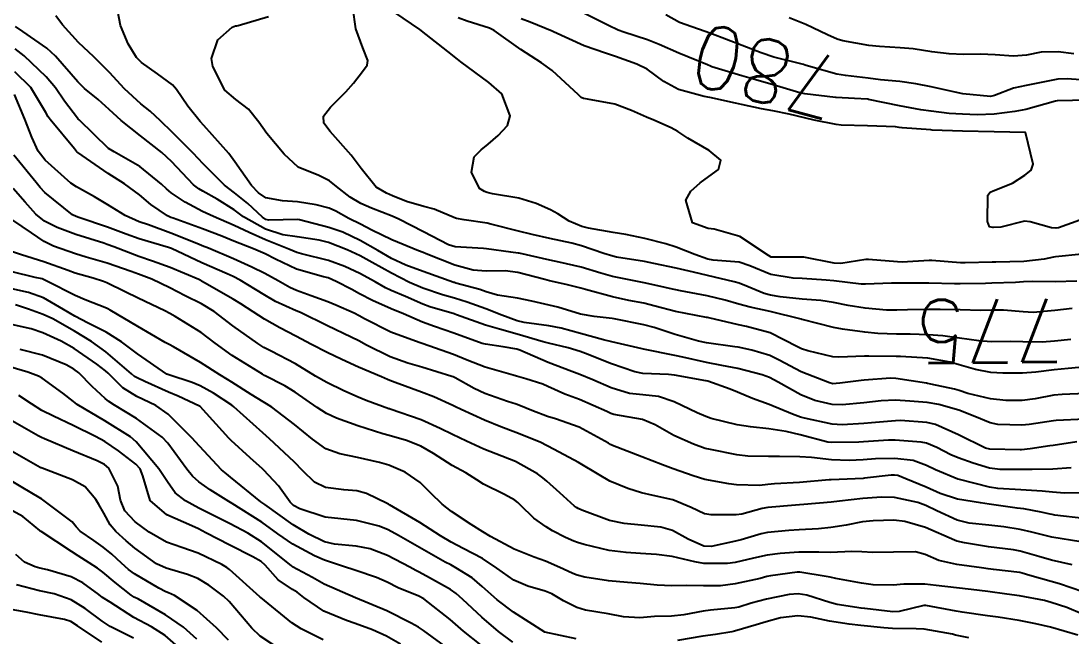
# Model space of a CAD drawing. Header units: metres. Extents: x 318500 to 325275, y 7408834 to 7428799.
# Drawn here: x 322921.5 to 322987.9, y 7421633.5 to 7421672.4 of the extents above; entities that cross this region are included whole.
import ezdxf
from ezdxf.enums import TextEntityAlignment as Align

# ---------------------------------------------------------------- set-up
doc = ezdxf.new("R2010")
doc.units = ezdxf.units.M
doc.header["$MEASUREMENT"] = 0
for name, color, linetype in [('Cotas', 45, 'Continuous'), ('Curvas de Nivel 1m', 11, 'Continuous'), ('Curvas de Nivel 5m', 15, 'Continuous'), ('Vias Primárias', 230, 'Continuous')]:
    doc.layers.add(name, color=color, linetype=linetype)
doc.styles.add('Style-STANDARD', font='STANDARD.shx')

msp = doc.modelspace()

# ---------------------------------------------------------------- linework, layer by layer
at = {"layer": 'Curvas de Nivel 1m', "flags": 128}
for points, elevation in [([(322988.842, 7421650.541), (322987.724, 7421650.438), (322986.84, 7421650.356), (322985.691, 7421650.2), (322984.838, 7421650.143), (322983.595, 7421650.136), (322982.838, 7421650.174), (322981.876, 7421650.364), (322980.843, 7421650.672), (322980.257, 7421650.835), (322978.845, 7421651.083), (322977.121, 7421651.191), (322976.846, 7421651.199), (322975.119, 7421651.214), (322974.846, 7421651.211), (322973.209, 7421651.15), (322972.845, 7421651.175), (322971.265, 7421651.544), (322970.852, 7421651.679), (322970.597, 7421651.809), (322968.867, 7421652.686), (322967.368, 7421653.097), (322966.874, 7421653.194), (322965.001, 7421653.628), (322964.904, 7421653.653), (322964.88, 7421653.656), (322964.846, 7421653.664), (322962.884, 7421654.035), (322961.597, 7421654.379), (322960.889, 7421654.557), (322959.924, 7421654.728), (322958.892, 7421654.958), (322957.194, 7421655.43), (322956.898, 7421655.509), (322956.716, 7421655.55), (322955.958, 7421655.744), (322954.903, 7421655.984), (322954.613, 7421656.056), (322952.911, 7421656.505), (322952.106, 7421656.604), (322950.912, 7421656.585), (322950.085, 7421656.65), (322948.917, 7421656.977), (322947.1, 7421657.695), (322946.928, 7421657.763), (322946.623, 7421657.873), (322944.94, 7421658.578), (322943.671, 7421659.187), (322942.955, 7421659.558), (322942.213, 7421659.931), (322941.396, 7421660.375), (322940.966, 7421660.58), (322940.143, 7421660.784), (322938.97, 7421660.968), (322938.017, 7421661.031), (322936.972, 7421661.234), (322936.508, 7421661.539), (322936.051, 7421662.014), (322935.002, 7421663.506), (322934.611, 7421664.034), (322933.036, 7421665.797), (322932.809, 7421666.053), (322932.02, 7421667.036), (322931.317, 7421668.076), (322931.064, 7421668.371), (322930.106, 7421669.063), (322929.085, 7421669.781), (322928.784, 7421670.113), (322928.249, 7421670.972), (322927.776, 7421672.123), (322927.448, 7421673.816)], 774), ([(322987.978, 7421654.235), (322986.892, 7421654.101), (322985.522, 7421653.983), (322984.886, 7421654.007), (322983.639, 7421654.13), (322982.887, 7421654.125), (322982.174, 7421654.11), (322980.887, 7421654.136), (322979.629, 7421654.171), (322978.887, 7421654.172), (322977.562, 7421654.135), (322976.886, 7421654.114), (322976.245, 7421654.117), (322974.888, 7421654.241), (322973.808, 7421654.425), (322972.891, 7421654.601), (322972.084, 7421654.724), (322970.893, 7421654.823), (322969.499, 7421654.959), (322968.895, 7421655.065), (322968.494, 7421655.174), (322967.488, 7421655.591), (322966.903, 7421655.829), (322966.598, 7421655.911), (322964.91, 7421656.305), (322964.017, 7421656.535), (322962.917, 7421656.777), (322961.509, 7421657.083), (322960.923, 7421657.201), (322959.158, 7421657.475), (322958.927, 7421657.528), (322958.35, 7421657.716), (322956.937, 7421658.188), (322956.317, 7421658.362), (322954.943, 7421658.66), (322953.809, 7421658.915), (322952.95, 7421659.128), (322951.192, 7421659.572), (322950.957, 7421659.619), (322949.508, 7421659.832), (322949.037, 7421659.915), (322948.961, 7421659.944), (322947.62, 7421660.513), (322946.968, 7421660.679), (322945.866, 7421660.987), (322944.975, 7421661.352), (322944.595, 7421661.514), (322943.948, 7421661.905), (322942.997, 7421663.075), (322942.364, 7421663.93), (322941.032, 7421665.417), (322940.632, 7421665.954), (322940.607, 7421666.392), (322941.05, 7421666.968), (322942.018, 7421667.936), (322942.511, 7421668.485), (322943.079, 7421669.219), (322943.372, 7421669.629), (322943.42, 7421669.915), (322943.102, 7421670.706), (322942.648, 7421671.927), (322942.465, 7421673.262)], 776), ([(322988.277, 7421655.955), (322986.916, 7421655.921), (322985.486, 7421655.929), (322984.908, 7421655.909), (322984.395, 7421655.881), (322982.907, 7421655.825), (322982.492, 7421655.808), (322980.906, 7421655.786), (322980.528, 7421655.794), (322978.906, 7421655.828), (322978.526, 7421655.825), (322976.905, 7421655.822), (322976.554, 7421655.825), (322974.904, 7421655.769), (322974.627, 7421655.771), (322972.907, 7421655.969), (322972.409, 7421656.026), (322970.909, 7421656.121), (322970.325, 7421656.14), (322968.912, 7421656.381), (322967.578, 7421656.932), (322966.923, 7421657.151), (322965.266, 7421657.283), (322964.926, 7421657.348), (322964.103, 7421657.638), (322962.937, 7421658.108), (322962.278, 7421658.322), (322960.945, 7421658.648), (322959.737, 7421658.909), (322958.95, 7421659.043), (322957.369, 7421659.311), (322956.955, 7421659.417), (322956.15, 7421659.742), (322955.429, 7421660.218), (322954.967, 7421660.477), (322954.064, 7421660.867), (322952.974, 7421661.204), (322951.301, 7421661.482), (322950.977, 7421661.558), (322950.788, 7421661.623), (322950.488, 7421661.817), (322949.977, 7421662.843), (322950.145, 7421663.823), (322950.578, 7421664.255), (322951.022, 7421664.627), (322951.655, 7421665.179), (322952.25, 7421665.798), (322952.429, 7421666.414), (322951.886, 7421667.802), (322951.071, 7421668.524), (322949.298, 7421669.837), (322949.092, 7421669.994), (322948.473, 7421670.476), (322947.115, 7421671.567), (322946.716, 7421671.874), (322945.131, 7421672.956)], 777), ([(322989.08, 7421668.642), (322987.658, 7421668.748), (322987.081, 7421668.736), (322985.927, 7421668.498), (322985.074, 7421668.326), (322984.277, 7421668.167), (322983.065, 7421667.7), (322982.81, 7421667.647), (322981.066, 7421667.814), (322980.578, 7421667.906), (322979.072, 7421668.255), (322978.094, 7421668.435), (322977.077, 7421668.578), (322975.863, 7421668.698), (322975.08, 7421668.792), (322973.632, 7421668.962), (322973.083, 7421669.051), (322971.3, 7421669.547), (322971.091, 7421669.62), (322970.986, 7421669.657), (322969.098, 7421670.132), (322968.295, 7421670.39), (322967.109, 7421670.855), (322965.12, 7421671.63), (322963.127, 7421672.318), (322962.263, 7421672.795)], 781), ([(322988.823, 7421648.845), (322987.348, 7421648.799), (322986.821, 7421648.749), (322985.641, 7421648.524), (322984.816, 7421648.416), (322983.787, 7421648.404), (322982.817, 7421648.507), (322981.373, 7421648.853), (322980.824, 7421649.038), (322980.531, 7421649.12), (322979.036, 7421649.437), (322978.861, 7421649.48), (322978.821, 7421649.487), (322978.766, 7421649.495), (322976.825, 7421649.804), (322976.479, 7421649.819), (322974.823, 7421649.691), (322974.639, 7421649.676), (322973.275, 7421649.513), (322972.82, 7421649.473), (322972.775, 7421649.476), (322972.633, 7421649.523), (322970.83, 7421650.217), (322969.441, 7421650.964), (322968.845, 7421651.258), (322967.704, 7421651.587), (322966.853, 7421651.772), (322966.648, 7421651.809), (322964.856, 7421652.047), (322964.34, 7421652.153), (322962.864, 7421652.59), (322961.524, 7421653.016), (322960.873, 7421653.19), (322959.006, 7421653.58), (322958.878, 7421653.601), (322957.741, 7421653.721), (322956.881, 7421653.879), (322955.443, 7421654.309), (322954.887, 7421654.448), (322953.799, 7421654.686), (322952.891, 7421654.892), (322951.625, 7421655.071), (322950.895, 7421655.291), (322950.508, 7421655.428), (322948.982, 7421655.839), (322948.9, 7421655.864), (322948.867, 7421655.874), (322946.91, 7421656.567), (322945.827, 7421656.97), (322944.923, 7421657.391), (322944.04, 7421657.903), (322942.939, 7421658.537), (322941.828, 7421659.056), (322940.951, 7421659.36), (322939.09, 7421659.836), (322938.958, 7421659.85), (322937.144, 7421659.81), (322936.958, 7421659.859), (322936.743, 7421660.003), (322935.83, 7421660.878), (322934.975, 7421661.546), (322934.338, 7421662.036), (322933, 7421663.376), (322932.366, 7421664.06), (322931.029, 7421665.378), (322930.293, 7421666.091), (322929.644, 7421666.699), (322929.051, 7421667.168), (322928.029, 7421668.12), (322927.075, 7421669.163), (322926.075, 7421670.145), (322925.103, 7421671.049), (322924.099, 7421672.175), (322923.672, 7421672.729)], 773), ([(322988.586, 7421657.663), (322986.932, 7421657.486), (322986.796, 7421657.468), (322986.206, 7421657.341), (322984.928, 7421657.194), (322983.149, 7421657.164), (322982.927, 7421657.163), (322981.223, 7421657.11), (322980.926, 7421657.117), (322979.105, 7421657.26), (322978.927, 7421657.26), (322977.223, 7421657.168), (322976.926, 7421657.172), (322975.088, 7421657.328), (322974.927, 7421657.323), (322973.355, 7421657.082), (322972.924, 7421657.104), (322971.006, 7421657.471), (322970.929, 7421657.481), (322969.031, 7421657.467), (322968.929, 7421657.484), (322968.774, 7421657.572), (322966.948, 7421658.789), (322965.337, 7421659.241), (322964.955, 7421659.288), (322963.955, 7421659.64), (322963.53, 7421661.089), (322963.845, 7421661.641), (322964.439, 7421662.184), (322964.994, 7421662.585), (322965.605, 7421663.017), (322965.746, 7421663.619), (322965.019, 7421664.225), (322963.669, 7421665.005), (322963.037, 7421665.428), (322962.615, 7421665.656), (322961.505, 7421666.133), (322961.046, 7421666.326), (322960.108, 7421666.751), (322959.054, 7421667.144), (322957.312, 7421667.473), (322957.058, 7421667.514), (322956.908, 7421667.582), (322956.751, 7421667.735), (322955.083, 7421669.29), (322954.408, 7421669.77), (322953.102, 7421670.605), (322951.419, 7421671.807), (322951.121, 7421671.954), (322949.702, 7421672.407), (322949.128, 7421672.607)], 778), ([(322988.465, 7421659.815), (322987.114, 7421659.328), (322986.977, 7421659.313), (322986.96, 7421659.311), (322986.666, 7421659.334), (322985.328, 7421659.719), (322984.964, 7421659.747), (322983.473, 7421659.382), (322983.007, 7421659.342), (322982.959, 7421659.345), (322982.757, 7421659.392), (322982.623, 7421659.734), (322982.654, 7421661.393), (322982.789, 7421661.586), (322982.984, 7421661.673), (322984.211, 7421662.152), (322984.999, 7421662.653), (322985.387, 7421662.971), (322985.526, 7421663.352), (322985.04, 7421665.36), (322983.052, 7421665.402), (322981.04, 7421665.444), (322979.116, 7421665.514), (322979.041, 7421665.52), (322977.232, 7421665.657), (322977.042, 7421665.685), (322976.798, 7421665.717), (322975.043, 7421665.781), (322973.362, 7421665.834), (322973.044, 7421665.871), (322971.655, 7421666.15), (322971.047, 7421666.278), (322970.082, 7421666.527), (322969.052, 7421666.741), (322968.321, 7421666.849), (322967.055, 7421667.127), (322966.673, 7421667.223), (322965.059, 7421667.564), (322964.693, 7421667.634), (322963.066, 7421668.073), (322962.149, 7421668.589), (322961.085, 7421669.362), (322960.43, 7421669.69), (322959.097, 7421670.162), (322958.447, 7421670.369), (322957.107, 7421670.84), (322955.157, 7421671.722), (322955.12, 7421671.738), (322955.075, 7421671.761), (322953.688, 7421672.344), (322953.128, 7421672.559)], 779), ([(322988.092, 7421670.333), (322987.107, 7421670.455), (322986.016, 7421670.437), (322985.103, 7421670.256), (322984.279, 7421670.196), (322983.103, 7421670.281), (322982.191, 7421670.311), (322981.103, 7421670.295), (322980.195, 7421670.332), (322979.105, 7421670.471), (322977.923, 7421670.642), (322977.109, 7421670.724), (322975.801, 7421670.792), (322975.11, 7421670.855), (322973.473, 7421671.156), (322973.116, 7421671.26), (322972.501, 7421671.529), (322971.565, 7421671.984), (322971.126, 7421672.186), (322970.069, 7421672.622)], 782), ([(322988.799, 7421647.222), (322986.977, 7421647.148), (322986.797, 7421647.13), (322985.257, 7421646.889), (322984.792, 7421646.856), (322983.28, 7421646.896), (322982.794, 7421646.991), (322981.822, 7421647.4), (322980.806, 7421647.805), (322979.548, 7421648.166), (322978.808, 7421648.286), (322977.722, 7421648.369), (322976.81, 7421648.423), (322975.895, 7421648.393), (322974.808, 7421648.272), (322973.424, 7421648.129), (322972.806, 7421648.15), (322971.691, 7421648.419), (322970.812, 7421648.767), (322969.376, 7421649.564), (322968.824, 7421649.863), (322968.374, 7421650.029), (322966.833, 7421650.44), (322965.825, 7421650.625), (322964.838, 7421650.805), (322963.34, 7421651.148), (322962.844, 7421651.258), (322960.87, 7421651.66), (322960.85, 7421651.665), (322960.774, 7421651.681), (322958.856, 7421652.119), (322958.323, 7421652.251), (322956.864, 7421652.654), (322955.642, 7421652.975), (322954.87, 7421653.122), (322953.319, 7421653.337), (322952.875, 7421653.446), (322951.885, 7421653.8), (322950.884, 7421654.199), (322949.696, 7421654.636), (322948.89, 7421654.879), (322948.134, 7421655.093), (322946.896, 7421655.514), (322946.046, 7421655.879), (322944.908, 7421656.454), (322943.696, 7421657.13), (322942.924, 7421657.55), (322942.106, 7421657.932), (322940.937, 7421658.393), (322940.338, 7421658.557), (322938.942, 7421658.755), (322938.043, 7421658.884), (322936.949, 7421659.251), (322935.546, 7421660.021), (322935.208, 7421660.272), (322934.964, 7421660.46), (322933.877, 7421661.134), (322932.976, 7421661.642), (322932.719, 7421661.795), (322932.393, 7421662.059), (322931.002, 7421663.527), (322930.388, 7421664.089), (322929.026, 7421665.152), (322927.812, 7421666.122), (322927.047, 7421666.813), (322926.354, 7421667.441), (322925.496, 7421668.153), (322925.066, 7421668.563), (322923.649, 7421670.182), (322923.097, 7421670.688), (322921.576, 7421671.742), (322921.118, 7421672.058)], 772), ([(322988.287, 7421645.805), (322986.774, 7421645.565), (322986.574, 7421645.532), (322985.316, 7421645.352), (322984.769, 7421645.29), (322984.691, 7421645.283), (322982.769, 7421645.322), (322982.492, 7421645.393), (322980.783, 7421646.244), (322979.338, 7421646.885), (322978.794, 7421647.028), (322977.117, 7421647.143), (322976.795, 7421647.132), (322975.283, 7421646.995), (322974.792, 7421646.953), (322973.434, 7421646.866), (322972.791, 7421646.906), (322971.055, 7421647.287), (322970.797, 7421647.363), (322970.286, 7421647.555), (322968.806, 7421648.162), (322967.754, 7421648.53), (322966.813, 7421648.926), (322966.34, 7421649.132), (322964.92, 7421649.629), (322964.82, 7421649.654), (322964.794, 7421649.657), (322962.825, 7421650.006), (322962.431, 7421650.051), (322960.827, 7421650.119), (322960.301, 7421650.215), (322958.835, 7421650.724), (322957.187, 7421651.385), (322956.847, 7421651.513), (322956.092, 7421651.741), (322954.854, 7421652.031), (322954.507, 7421652.114), (322952.862, 7421652.599), (322951.748, 7421652.92), (322950.87, 7421653.168), (322949.026, 7421653.838), (322948.919, 7421653.878), (322948.881, 7421653.89), (322947.347, 7421654.325), (322946.886, 7421654.492), (322945.792, 7421654.98), (322944.895, 7421655.366), (322944.535, 7421655.534), (322943.884, 7421655.905), (322942.908, 7421656.434), (322941.96, 7421656.888), (322940.92, 7421657.273), (322939.209, 7421657.684), (322938.927, 7421657.769), (322938.412, 7421657.978), (322936.939, 7421658.581), (322935.918, 7421659.042), (322934.952, 7421659.468), (322933.653, 7421660.043), (322932.963, 7421660.371), (322931.852, 7421660.95), (322930.975, 7421661.545), (322930.679, 7421661.787), (322930.358, 7421662.089), (322928.996, 7421663.204), (322927.357, 7421664.127), (322927.013, 7421664.355), (322925.144, 7421666.158), (322925.091, 7421666.209), (322925.041, 7421666.26), (322924.228, 7421667.349), (322923.646, 7421668.181), (322923.07, 7421668.871), (322921.677, 7421670.204), (322921.097, 7421670.654)], 771), ([(322988.739, 7421642.579), (322987.503, 7421642.558), (322986.739, 7421642.611), (322986.084, 7421642.684), (322984.741, 7421642.767), (322983.282, 7421642.842), (322982.743, 7421642.925), (322980.849, 7421643.409), (322980.75, 7421643.439), (322979.344, 7421644.019), (322978.759, 7421644.294), (322977.914, 7421644.606), (322976.763, 7421644.745), (322975.53, 7421644.714), (322974.762, 7421644.66), (322973.867, 7421644.613), (322972.757, 7421644.659), (322971.491, 7421644.807), (322970.76, 7421644.854), (322969.459, 7421644.863), (322968.759, 7421644.87), (322967.457, 7421644.893), (322966.761, 7421644.967), (322965.091, 7421645.3), (322964.766, 7421645.379), (322964.021, 7421645.637), (322962.778, 7421646.205), (322961.59, 7421646.866), (322960.793, 7421647.202), (322958.98, 7421647.524), (322958.798, 7421647.586), (322958.535, 7421647.713), (322956.807, 7421648.462), (322955.882, 7421648.815), (322954.815, 7421649.295), (322954.485, 7421649.433), (322953.418, 7421649.781), (322952.822, 7421649.949), (322952.612, 7421650.003), (322950.831, 7421650.51), (322949.703, 7421650.961), (322948.842, 7421651.323), (322947.272, 7421651.864), (322946.852, 7421652.005), (322946.655, 7421652.07), (322944.863, 7421652.738), (322943.215, 7421653.575), (322942.878, 7421653.762), (322942.556, 7421653.925), (322941.391, 7421654.448), (322940.887, 7421654.657), (322939.831, 7421655.02), (322938.894, 7421655.362), (322938.479, 7421655.56), (322937.738, 7421655.987), (322936.907, 7421656.442), (322936.079, 7421656.846), (322934.92, 7421657.38), (322933.33, 7421658.046), (322932.932, 7421658.2), (322932.697, 7421658.291), (322930.944, 7421658.999), (322929.542, 7421659.51), (322928.954, 7421659.718), (322928.06, 7421660.119), (322926.967, 7421660.786), (322926.115, 7421661.287), (322924.978, 7421661.915), (322924.625, 7421662.164), (322923.002, 7421663.617), (322922.561, 7421664.187), (322922.155, 7421665.061), (322921.713, 7421666.203), (322921.056, 7421667.771)], 769), ([(322988.715, 7421640.953), (322986.883, 7421641.162), (322986.718, 7421641.189), (322986.6, 7421641.213), (322986.019, 7421641.341), (322984.918, 7421641.552), (322984.723, 7421641.575), (322984.495, 7421641.592), (322982.727, 7421641.858), (322982.187, 7421641.936), (322980.731, 7421642.164), (322979.639, 7421642.524), (322978.742, 7421642.918), (322977.462, 7421643.459), (322976.944, 7421643.659), (322976.752, 7421643.692), (322976.541, 7421643.683), (322974.839, 7421643.489), (322974.76, 7421643.479), (322972.739, 7421643.401), (322972.612, 7421643.395), (322970.737, 7421643.224), (322969.159, 7421643.142), (322968.735, 7421643.099), (322968.193, 7421643.037), (322966.735, 7421643.081), (322966.264, 7421643.135), (322964.738, 7421643.422), (322963.996, 7421643.637), (322962.747, 7421644.085), (322962.069, 7421644.342), (322960.758, 7421644.85), (322958.906, 7421645.57), (322958.769, 7421645.634), (322958.642, 7421645.711), (322956.785, 7421646.728), (322955.294, 7421647.25), (322954.795, 7421647.397), (322953.799, 7421647.775), (322953.086, 7421648.069), (322952.804, 7421648.167), (322952.262, 7421648.339), (322950.811, 7421648.862), (322950.153, 7421649.16), (322948.937, 7421649.838), (322948.821, 7421649.897), (322948.736, 7421649.926), (322946.83, 7421650.518), (322945.939, 7421650.773), (322944.839, 7421651.163), (322943.325, 7421651.913), (322942.854, 7421652.173), (322942.363, 7421652.422), (322940.868, 7421653.137), (322939.146, 7421653.967), (322938.881, 7421654.088), (322937.576, 7421654.678), (322936.891, 7421655.062), (322936.315, 7421655.429), (322935.341, 7421656.023), (322934.903, 7421656.249), (322934.524, 7421656.415), (322932.916, 7421657.119), (322930.988, 7421658.02), (322930.929, 7421658.043), (322930.81, 7421658.081), (322928.938, 7421658.633), (322928.131, 7421658.924), (322926.949, 7421659.376), (322925.124, 7421659.991), (322924.958, 7421660.05), (322924.738, 7421660.162), (322922.974, 7421661.567), (322922.674, 7421661.881), (322922.431, 7421662.188), (322921.006, 7421663.929)], 768), ([(322988.538, 7421639.466), (322986.697, 7421639.768), (322985.434, 7421640.082), (322984.703, 7421640.253), (322983.657, 7421640.425), (322982.707, 7421640.531), (322981.47, 7421640.641), (322980.711, 7421640.833), (322979.412, 7421641.43), (322978.725, 7421641.764), (322978.221, 7421641.954), (322976.732, 7421642.276), (322975.914, 7421642.297), (322974.731, 7421642.205), (322973.259, 7421642.043), (322972.725, 7421641.988), (322971.007, 7421641.83), (322970.723, 7421641.804), (322970.485, 7421641.79), (322968.721, 7421641.644), (322968.358, 7421641.575), (322967.087, 7421641.222), (322966.714, 7421641.171), (322965.15, 7421641.187), (322964.714, 7421641.243), (322963.88, 7421641.638), (322962.725, 7421642.116), (322961.468, 7421642.409), (322960.729, 7421642.579), (322959.874, 7421642.836), (322958.736, 7421643.315), (322958.052, 7421643.717), (322956.752, 7421644.498), (322955.21, 7421645.307), (322954.767, 7421645.546), (322954.321, 7421645.767), (322952.779, 7421646.389), (322951.836, 7421646.747), (322950.79, 7421647.17), (322949.331, 7421647.832), (322948.968, 7421648.004), (322948.802, 7421648.085), (322947.585, 7421648.636), (322946.811, 7421648.946), (322945.145, 7421649.558), (322944.818, 7421649.676), (322944.661, 7421649.734), (322944.279, 7421649.898), (322942.829, 7421650.525), (322941.77, 7421651.002), (322940.842, 7421651.445), (322939.848, 7421651.96), (322938.858, 7421652.477), (322937.843, 7421653.008), (322936.873, 7421653.555), (322936.164, 7421654.011), (322935.385, 7421654.523), (322934.888, 7421654.822), (322933.087, 7421655.859), (322932.899, 7421655.962), (322932.842, 7421655.994), (322932.722, 7421656.053), (322930.911, 7421656.824), (322929.789, 7421657.219), (322928.921, 7421657.512), (322927.342, 7421658.124), (322926.932, 7421658.281), (322926.712, 7421658.355), (322924.941, 7421658.909), (322923.76, 7421659.36), (322922.954, 7421659.76), (322922.399, 7421660.188), (322921.727, 7421660.958), (322920.976, 7421661.826)], 767), ([(322987.989, 7421638.005), (322986.68, 7421638.315), (322985.881, 7421638.541), (322984.685, 7421638.876), (322984.274, 7421638.955), (322982.688, 7421639.157), (322981.165, 7421639.405), (322980.691, 7421639.508), (322980.539, 7421639.566), (322978.704, 7421640.382), (322977.405, 7421640.765), (322976.71, 7421640.831), (322975.398, 7421640.795), (322974.709, 7421640.725), (322973.677, 7421640.534), (322972.703, 7421640.367), (322971.94, 7421640.293), (322970.7, 7421640.236), (322970.059, 7421640.197), (322968.697, 7421640.052), (322968.304, 7421639.967), (322967.033, 7421639.595), (322966.763, 7421639.525), (322966.689, 7421639.505), (322965.133, 7421639.173), (322964.684, 7421639.203), (322963.691, 7421639.64), (322962.698, 7421640.186), (322961.964, 7421640.398), (322960.703, 7421640.529), (322959.64, 7421640.632), (322958.707, 7421640.829), (322956.963, 7421641.481), (322956.718, 7421641.582), (322956.62, 7421641.633), (322956.494, 7421641.733), (322955.559, 7421642.578), (322954.735, 7421643.301), (322954.492, 7421643.518), (322954.157, 7421643.769), (322952.751, 7421644.547), (322951.518, 7421645.043), (322950.763, 7421645.332), (322949.668, 7421645.827), (322948.776, 7421646.259), (322947.986, 7421646.648), (322946.79, 7421647.186), (322944.825, 7421647.864), (322944.8, 7421647.874), (322944.743, 7421647.891), (322943.309, 7421648.416), (322942.807, 7421648.625), (322941.907, 7421649.029), (322940.816, 7421649.549), (322940.111, 7421649.957), (322938.831, 7421650.723), (322937.308, 7421651.528), (322936.846, 7421651.767), (322936.452, 7421652.004), (322934.867, 7421653.138), (322933.692, 7421654.042), (322932.885, 7421654.528), (322931.859, 7421655.035), (322930.895, 7421655.541), (322929.739, 7421656.092), (322928.905, 7421656.409), (322928.442, 7421656.572), (322926.914, 7421657.089), (322925.599, 7421657.471), (322924.923, 7421657.678), (322923.518, 7421658.174), (322922.934, 7421658.471), (322922.127, 7421659.008), (322920.954, 7421659.817)], 766), ([(322988.634, 7421634.887), (322987.654, 7421635.32), (322986.645, 7421635.641), (322986.232, 7421635.751), (322984.65, 7421636.053), (322983.856, 7421636.167), (322982.654, 7421636.325), (322981.602, 7421636.455), (322980.657, 7421636.565), (322979.379, 7421636.709), (322978.66, 7421636.783), (322977.331, 7421636.789), (322976.659, 7421636.73), (322975.384, 7421636.757), (322974.661, 7421636.863), (322973.037, 7421637.141), (322972.666, 7421637.225), (322972.421, 7421637.278), (322970.754, 7421637.549), (322970.671, 7421637.561), (322970.576, 7421637.551), (322968.906, 7421637.319), (322968.657, 7421637.267), (322968.24, 7421637.16), (322966.652, 7421636.805), (322965.723, 7421636.686), (322964.651, 7421636.682), (322963.576, 7421636.716), (322962.65, 7421636.692), (322961.716, 7421636.73), (322960.651, 7421636.83), (322959.849, 7421636.889), (322958.653, 7421637.009), (322957.141, 7421637.239), (322956.656, 7421637.363), (322956.393, 7421637.47), (322955.803, 7421637.743), (322955.004, 7421638.094), (322954.667, 7421638.238), (322953.943, 7421638.499), (322952.678, 7421639.01), (322951.174, 7421639.805), (322950.694, 7421640.099), (322949.946, 7421640.576), (322948.713, 7421641.39), (322948.11, 7421641.849), (322947.407, 7421642.54), (322946.734, 7421643.228), (322945.786, 7421643.88), (322944.746, 7421644.318), (322944.16, 7421644.488), (322942.753, 7421644.808), (322941.643, 7421645.045), (322940.761, 7421645.349), (322939.906, 7421645.953), (322938.784, 7421646.887), (322937.341, 7421647.992), (322937.013, 7421648.208), (322936.803, 7421648.332), (322936.025, 7421648.791), (322934.815, 7421649.564), (322934.531, 7421649.738), (322934.052, 7421650.032), (322932.831, 7421650.816), (322931.124, 7421651.798), (322930.848, 7421651.946), (322930.601, 7421652.082), (322928.865, 7421653.08), (322927.104, 7421654.127), (322926.957, 7421654.205), (322926.881, 7421654.243), (322925.52, 7421654.785), (322924.889, 7421655.054), (322923.141, 7421655.934), (322922.899, 7421656.072), (322922.819, 7421656.101), (322922.375, 7421656.188), (322920.905, 7421656.55)], 764), ([(322988.351, 7421633.575), (322986.621, 7421634.067), (322985.677, 7421634.291), (322984.627, 7421634.489), (322983.312, 7421634.697), (322982.631, 7421634.794), (322981.018, 7421635.022), (322980.635, 7421635.088), (322978.716, 7421635.439), (322978.64, 7421635.451), (322978.594, 7421635.441), (322977.037, 7421635.061), (322976.634, 7421635.051), (322974.869, 7421635.255), (322974.637, 7421635.284), (322973.124, 7421635.513), (322972.642, 7421635.627), (322971.203, 7421636.096), (322970.646, 7421636.178), (322970.07, 7421636.132), (322968.643, 7421635.843), (322967.672, 7421635.585), (322966.891, 7421635.342), (322966.635, 7421635.288), (322965.109, 7421635.146), (322964.632, 7421635.08), (322963.422, 7421634.848), (322962.627, 7421634.768), (322961.555, 7421634.738), (322960.625, 7421634.673), (322959.593, 7421634.728), (322958.628, 7421634.915), (322957.2, 7421635.156), (322956.634, 7421635.312), (322955.795, 7421635.743), (322955.067, 7421636.176), (322954.646, 7421636.351), (322953.53, 7421636.658), (322952.652, 7421637.038), (322951.582, 7421637.801), (322950.669, 7421638.414), (322949.456, 7421639.05), (322948.684, 7421639.44), (322948.006, 7421639.847), (322946.703, 7421640.699), (322944.79, 7421641.818), (322944.719, 7421641.852), (322944.642, 7421641.891), (322943.339, 7421642.523), (322942.728, 7421642.688), (322941.895, 7421642.762), (322940.73, 7421642.912), (322940.034, 7421643.252), (322939.297, 7421643.962), (322938.748, 7421644.525), (322937.197, 7421645.994), (322936.776, 7421646.371), (322934.936, 7421648.019), (322934.801, 7421648.124), (322933.641, 7421648.87), (322932.813, 7421649.334), (322932.306, 7421649.548), (322930.819, 7421650.026), (322930.694, 7421650.081), (322928.839, 7421651.36), (322927.82, 7421652.115), (322926.859, 7421652.738), (322925.711, 7421653.303), (322924.874, 7421653.744), (322924.158, 7421654.167), (322922.887, 7421654.9), (322921.947, 7421655.25), (322920.893, 7421655.468)], 763), ([(322956.604, 7421633.338), (322954.61, 7421633.76), (322952.629, 7421635.026), (322951.599, 7421635.8), (322950.648, 7421636.65), (322950.018, 7421637.184), (322948.978, 7421637.835), (322948.662, 7421638.005), (322948.319, 7421638.19), (322946.679, 7421639.104), (322945.354, 7421639.88), (322944.695, 7421640.239), (322944.134, 7421640.463), (322942.704, 7421640.822), (322941.717, 7421640.917), (322940.706, 7421641.031), (322939.124, 7421641.554), (322938.717, 7421641.771), (322938.499, 7421641.973), (322937.754, 7421643.008), (322936.839, 7421643.999), (322936.741, 7421644.091), (322935.977, 7421644.783), (322934.768, 7421645.878), (322934.627, 7421646.022), (322932.8, 7421648.021), (322932.757, 7421648.051), (322931.419, 7421648.684), (322930.809, 7421648.945), (322929.299, 7421649.611), (322928.817, 7421649.833), (322928.651, 7421649.935), (322928.452, 7421650.106), (322926.84, 7421651.485), (322925.938, 7421652.144), (322924.86, 7421652.798), (322923.48, 7421653.565), (322922.875, 7421653.85), (322921.936, 7421654.194), (322921.128, 7421654.452)], 762), ([(322952.6, 7421633.117), (322951.691, 7421633.799), (322950.623, 7421634.695), (322949.423, 7421635.828), (322949.014, 7421636.204), (322948.646, 7421636.449), (322947.32, 7421637.187), (322946.657, 7421637.542), (322946.447, 7421637.652), (322946.073, 7421637.869), (322944.671, 7421638.611), (322943.562, 7421639.022), (322942.679, 7421639.192), (322941.301, 7421639.313), (322940.683, 7421639.479), (322939.688, 7421639.955), (322938.699, 7421640.554), (322936.89, 7421641.825), (322936.719, 7421641.948), (322936.649, 7421642.001), (322934.735, 7421643.565), (322934.476, 7421643.762), (322934.156, 7421644.029), (322932.762, 7421645.517), (322932.274, 7421646.057), (322930.792, 7421647.538), (322929.997, 7421648.088), (322928.806, 7421648.667), (322927.913, 7421649.215), (322926.984, 7421650.128), (322926.822, 7421650.283), (322926.267, 7421650.7), (322924.843, 7421651.69), (322924.007, 7421652.168), (322922.858, 7421652.692), (322922.114, 7421652.938), (322920.865, 7421653.209)], 761), ([(322948.592, 7421632.668), (322946.938, 7421633.857), (322946.613, 7421634.076), (322946.152, 7421634.332), (322944.628, 7421635.097), (322942.64, 7421635.92), (322940.648, 7421636.785), (322939.907, 7421637.205), (322938.659, 7421637.897), (322938.616, 7421637.927), (322938.564, 7421637.971), (322936.682, 7421639.464), (322935.833, 7421640.009), (322934.699, 7421640.616), (322933.557, 7421641.187), (322932.713, 7421641.609), (322931.888, 7421642.062), (322931.23, 7421642.578), (322930.732, 7421643.256), (322930.191, 7421644.085), (322928.765, 7421645.799), (322928.409, 7421646.105), (322926.785, 7421647.128), (322925.033, 7421648.157), (322924.898, 7421648.256), (322924.802, 7421648.34), (322924.11, 7421648.864), (322922.816, 7421649.812), (322922.585, 7421649.95), (322921.911, 7421650.194), (322920.824, 7421650.507)], 759), ([(322945.474, 7421632.999), (322944.604, 7421633.502), (322943.707, 7421633.904), (322942.616, 7421634.3), (322942.058, 7421634.486), (322940.627, 7421635.079), (322939.37, 7421635.959), (322938.954, 7421636.276), (322938.645, 7421636.458), (322937.736, 7421637.069), (322936.916, 7421637.996), (322936.663, 7421638.232), (322936.149, 7421638.524), (322934.679, 7421639.264), (322933.174, 7421640.043), (322932.694, 7421640.289), (322932.27, 7421640.483), (322930.707, 7421641.183), (322929.637, 7421642.091), (322929.189, 7421643.642), (322929.002, 7421644.097), (322928.744, 7421644.39), (322927.645, 7421645.228), (322926.765, 7421645.816), (322926.192, 7421646.139), (322924.78, 7421646.837), (322923.533, 7421647.428), (322922.794, 7421647.785), (322922.128, 7421648.19), (322921.324, 7421648.721)], 758), ([(322940.6, 7421633.276), (322939.19, 7421633.961), (322938.616, 7421634.343), (322936.871, 7421635.762), (322936.639, 7421635.956), (322936.59, 7421636.001), (322934.657, 7421637.721), (322934.487, 7421637.851), (322934.184, 7421638.027), (322932.67, 7421638.744), (322931.64, 7421639.101), (322930.681, 7421639.453), (322929.585, 7421640.091), (322928.7, 7421640.742), (322928.037, 7421641.437), (322927.771, 7421642.114), (322927.604, 7421642.992), (322927.035, 7421644.126), (322926.744, 7421644.368), (322926.283, 7421644.601), (322924.756, 7421645.217), (322922.967, 7421645.978), (322922.768, 7421646.071), (322922.561, 7421646.183), (322920.785, 7421647.183)], 757), ([(322937.966, 7421632.603), (322936.603, 7421633.512), (322936.077, 7421634.005), (322934.635, 7421635.686), (322934.293, 7421636.025), (322933.346, 7421636.739), (322932.651, 7421637.157), (322932.001, 7421637.407), (322930.657, 7421637.797), (322930.05, 7421638.086), (322928.675, 7421639.068), (322928.114, 7421639.541), (322927.463, 7421640.118), (322927.115, 7421640.542), (322926.707, 7421641.287), (322926.403, 7421641.822), (322926.207, 7421642.138), (322925.521, 7421642.941), (322924.732, 7421643.39), (322922.799, 7421644.12), (322922.74, 7421644.146), (322922.715, 7421644.155), (322922.679, 7421644.181), (322920.756, 7421645.269)], 756), ([(322932.599, 7421633.309), (322931.75, 7421634.063), (322930.622, 7421634.86), (322928.9, 7421635.833), (322928.638, 7421635.976), (322928.447, 7421636.103), (322927.421, 7421636.892), (322926.654, 7421637.55), (322926.321, 7421637.8), (322925.786, 7421638.143), (322925.088, 7421638.575), (322924.67, 7421638.849), (322922.754, 7421640.115), (322922.69, 7421640.152), (322922.657, 7421640.18), (322921.578, 7421641.072), (322920.71, 7421641.556)], 754), ([(322932.309, 7421632.054), (322930.602, 7421633.539), (322929.729, 7421634.089), (322928.619, 7421634.692), (322927.107, 7421635.649), (322926.637, 7421635.957), (322926.399, 7421636.134), (322925.384, 7421636.886), (322924.651, 7421637.265), (322923.14, 7421637.69), (322922.656, 7421637.798), (322922.361, 7421637.888), (322921.697, 7421638.194), (322921.14, 7421638.676)], 753), ([(322928.599, 7421633.383), (322927.121, 7421634.122), (322926.615, 7421634.443), (322925.526, 7421635.247), (322924.635, 7421635.796), (322923.572, 7421636.171), (322922.642, 7421636.38), (322921.194, 7421636.751)], 752), ([(322926.595, 7421633.118), (322925.05, 7421634.153), (322924.614, 7421634.422), (322924.221, 7421634.559), (322922.62, 7421634.852), (322921.801, 7421635.014), (322920.625, 7421635.24)], 751), ([(322981.438, 7421633.402), (322980.612, 7421633.573), (322980.405, 7421633.621), (322978.618, 7421633.942), (322978.103, 7421633.963), (322976.618, 7421633.988), (322976.063, 7421634.031), (322974.62, 7421634.172), (322973.865, 7421634.257), (322972.624, 7421634.458), (322971.454, 7421634.711), (322970.629, 7421634.797), (322969.531, 7421634.657), (322968.623, 7421634.418), (322967.979, 7421634.22), (322966.613, 7421633.81), (322966.442, 7421633.773), (322965.406, 7421633.618), (322964.609, 7421633.496), (322963.02, 7421633.231)], 762)]:
    msp.add_lwpolyline(points, dxfattribs=dict(at, elevation=elevation))
at = {"layer": 'Curvas de Nivel 5m', "flags": 128}
for points, elevation in [([(322988.964, 7421667.409), (322987.061, 7421667.371), (322987.028, 7421667.363), (322986.925, 7421667.332), (322985.054, 7421666.808), (322984.365, 7421666.683), (322983.051, 7421666.521), (322981.966, 7421666.485), (322981.051, 7421666.511), (322980.201, 7421666.572), (322979.053, 7421666.709), (322978.404, 7421666.8), (322977.056, 7421667.04), (322975.095, 7421667.454), (322975.06, 7421667.458), (322975.029, 7421667.459), (322974.219, 7421667.503), (322973.061, 7421667.57), (322973.008, 7421667.573), (322971.064, 7421667.808), (322970.743, 7421667.875), (322969.072, 7421668.372), (322967.974, 7421668.689), (322967.08, 7421668.939), (322965.193, 7421669.524), (322965.089, 7421669.558), (322964.907, 7421669.632), (322963.101, 7421670.383), (322961.846, 7421670.932), (322961.113, 7421671.215), (322959.609, 7421671.703), (322959.252, 7421671.839), (322959.122, 7421671.899), (322958.775, 7421672.062), (322957.132, 7421672.893)], 780), ([(322987.91, 7421652.274), (322986.862, 7421652.153), (322986.096, 7421652.107), (322984.861, 7421652.119), (322984.094, 7421652.139), (322982.861, 7421652.119), (322982.085, 7421652.175), (322980.864, 7421652.358), (322979.802, 7421652.49), (322978.867, 7421652.571), (322977.725, 7421652.6), (322976.867, 7421652.608), (322975.696, 7421652.653), (322974.869, 7421652.726), (322973.453, 7421652.93), (322972.873, 7421653.031), (322970.906, 7421653.523), (322970.88, 7421653.532), (322970.828, 7421653.551), (322968.885, 7421654.037), (322967.603, 7421654.305), (322966.889, 7421654.494), (322966.029, 7421654.751), (322964.894, 7421655.027), (322963.199, 7421655.345), (322962.898, 7421655.404), (322962.696, 7421655.451), (322961.756, 7421655.667), (322960.903, 7421655.852), (322960.695, 7421655.892), (322958.908, 7421656.256), (322958.158, 7421656.471), (322956.917, 7421656.843), (322955.515, 7421657.157), (322954.923, 7421657.282), (322952.994, 7421657.724), (322952.929, 7421657.736), (322952.472, 7421657.795), (322950.933, 7421658.006), (322950.725, 7421658.022), (322948.934, 7421658.13), (322948.519, 7421658.263), (322946.948, 7421659.079), (322945.379, 7421659.886), (322944.962, 7421660.074), (322943.638, 7421660.582), (322942.97, 7421660.875), (322942.307, 7421661.263), (322941.434, 7421661.943), (322940.985, 7421662.301), (322940.307, 7421662.64), (322938.998, 7421663.171), (322938.114, 7421663.983), (322937.029, 7421665.299), (322936.513, 7421666.008), (322935.866, 7421666.836), (322935.054, 7421667.442), (322934.359, 7421668.037), (322933.601, 7421669.526), (322933.531, 7421670.046), (322933.923, 7421671.227), (322934.824, 7421672.033), (322935.049, 7421672.103), (322935.121, 7421672.109), (322935.213, 7421672.12), (322937.127, 7421672.687)], 775), ([(322987.928, 7421644.149), (322986.757, 7421644.074), (322985.459, 7421644.051), (322984.757, 7421644.038), (322983.421, 7421644.044), (322982.757, 7421644.129), (322981.723, 7421644.437), (322980.764, 7421644.779), (322980.316, 7421644.967), (322979.42, 7421645.43), (322978.774, 7421645.714), (322978.438, 7421645.782), (322976.776, 7421645.893), (322976.36, 7421645.89), (322974.775, 7421645.799), (322974.484, 7421645.784), (322972.773, 7421645.746), (322972.523, 7421645.774), (322970.78, 7421646.236), (322969.889, 7421646.453), (322968.786, 7421646.623), (322967.634, 7421646.741), (322966.789, 7421646.868), (322965.147, 7421647.273), (322964.796, 7421647.395), (322964.265, 7421647.635), (322962.807, 7421648.333), (322961.805, 7421648.66), (322960.811, 7421648.762), (322959.976, 7421648.857), (322958.815, 7421649.214), (322957.644, 7421649.722), (322956.825, 7421650.06), (322956.318, 7421650.247), (322954.836, 7421650.819), (322953.035, 7421651.599), (322952.848, 7421651.661), (322951.981, 7421651.799), (322950.852, 7421651.963), (322950.65, 7421652.016), (322948.862, 7421652.669), (322947.644, 7421653.083), (322946.872, 7421653.367), (322945.667, 7421653.882), (322944.883, 7421654.213), (322943.705, 7421654.725), (322942.892, 7421655.155), (322942.394, 7421655.426), (322941.405, 7421655.942), (322940.903, 7421656.161), (322940.621, 7421656.236), (322938.911, 7421656.719), (322937.567, 7421657.343), (322936.925, 7421657.686), (322936.189, 7421658.011), (322934.937, 7421658.497), (322934.182, 7421658.797), (322932.948, 7421659.268), (322931.099, 7421659.937), (322930.959, 7421659.989), (322930.75, 7421660.083), (322929.678, 7421660.81), (322928.973, 7421661.423), (322928.025, 7421662.12), (322926.989, 7421662.757), (322925.073, 7421664.095), (322925.01, 7421664.138), (322924.987, 7421664.16), (322924.85, 7421664.325), (322923.314, 7421666.186), (322923.198, 7421666.344), (322923.044, 7421666.615), (322922.09, 7421668.2), (322921.075, 7421669.2)], 770), ([(322988.655, 7421636.305), (322987.177, 7421636.81), (322986.664, 7421636.957), (322985.314, 7421637.35), (322984.81, 7421637.496), (322984.672, 7421637.528), (322983.011, 7421637.722), (322982.674, 7421637.766), (322982.239, 7421637.83), (322980.676, 7421638.027), (322979.544, 7421638.292), (322978.682, 7421638.673), (322978.066, 7421638.831), (322976.683, 7421638.819), (322975.379, 7421638.787), (322974.683, 7421638.829), (322974.036, 7421638.852), (322972.683, 7421638.805), (322971.963, 7421638.814), (322970.679, 7421638.82), (322969.499, 7421638.74), (322968.676, 7421638.622), (322967.82, 7421638.435), (322966.669, 7421638.169), (322966.182, 7421638.093), (322964.667, 7421638.099), (322964.105, 7421638.199), (322962.673, 7421638.532), (322961.681, 7421638.659), (322960.676, 7421638.733), (322959.768, 7421638.785), (322958.678, 7421638.93), (322957.105, 7421639.305), (322956.685, 7421639.419), (322956.457, 7421639.504), (322955.918, 7421639.742), (322955.108, 7421640.165), (322954.7, 7421640.412), (322953.91, 7421640.974), (322953.076, 7421641.785), (322952.898, 7421641.964), (322952.723, 7421642.1), (322952.069, 7421642.454), (322950.733, 7421643.11), (322950.312, 7421643.393), (322949.624, 7421643.827), (322948.747, 7421644.307), (322947.563, 7421645.053), (322946.765, 7421645.526), (322945.855, 7421645.879), (322944.774, 7421646.19), (322944.368, 7421646.304), (322942.783, 7421646.805), (322941.43, 7421647.301), (322940.795, 7421647.595), (322940.219, 7421647.956), (322938.81, 7421648.941), (322938.166, 7421649.332), (322936.887, 7421649.999), (322936.821, 7421650.036), (322936.748, 7421650.074), (322934.838, 7421651.246), (322933.752, 7421652.036), (322932.86, 7421652.707), (322931.227, 7421653.722), (322930.878, 7421653.918), (322930.561, 7421654.083), (322928.888, 7421654.889), (322928.071, 7421655.292), (322926.897, 7421655.852), (322926.698, 7421655.933), (322926.026, 7421656.143), (322924.905, 7421656.465), (322924.449, 7421656.622), (322922.915, 7421657.183), (322921.509, 7421657.613), (322920.924, 7421657.806)], 765), ([(322950.597, 7421632.941), (322949.48, 7421633.827), (322948.621, 7421634.547), (322946.953, 7421635.857), (322946.642, 7421636.025), (322945.338, 7421636.57), (322944.65, 7421636.916), (322943.972, 7421637.219), (322942.657, 7421637.655), (322941.814, 7421637.928), (322940.666, 7421638.318), (322940.042, 7421638.576), (322938.68, 7421639.313), (322937.722, 7421639.985), (322936.701, 7421640.72), (322934.837, 7421641.9), (322934.719, 7421641.964), (322934.619, 7421642.022), (322933.441, 7421642.753), (322932.732, 7421643.262), (322932.312, 7421643.633), (322931.956, 7421644.062), (322930.764, 7421645.711), (322930.402, 7421646.084), (322928.788, 7421647.271), (322927.395, 7421648.121), (322927.027, 7421648.351), (322926.804, 7421648.527), (322925.965, 7421649.297), (322925.121, 7421650.155), (322924.823, 7421650.39), (322924.322, 7421650.67), (322922.836, 7421651.279), (322921.414, 7421651.629)], 760), ([(322934.599, 7421633.254), (322933.847, 7421634.031), (322932.626, 7421635.127), (322931.177, 7421636.072), (322930.801, 7421636.237), (322930.642, 7421636.305), (322930.185, 7421636.544), (322928.653, 7421637.448), (322928.272, 7421637.722), (322927.836, 7421638.112), (322927.228, 7421638.681), (322926.675, 7421639.141), (322926.089, 7421639.546), (322925.204, 7421640.152), (322924.951, 7421640.413), (322924.699, 7421640.734), (322922.766, 7421642.18), (322922.72, 7421642.208), (322921.487, 7421642.958), (322920.732, 7421643.383)], 755)]:
    msp.add_lwpolyline(points, dxfattribs=dict(at, elevation=elevation))
at = {"layer": 'Vias Primárias'}
for points in [[(323715.644, 7420145.548, 0), (323709.04, 7420132.939)], [(323831.088, 7420001.787, 0), (323833.844, 7420008.443, 0.220888)]]:
    msp.add_lwpolyline(points, format="xyb", dxfattribs=at)

# ---------------------------------------------------------------- texts
at = {"layer": 'Cotas', "style": 'Style-STANDARD'}
for s, rotation, p in [('780', 165.14396, (322968.59, 7421669.243, 780)), ('775', 180.54126, (322982.78, 7421652.806, 775))]:
    msp.add_text(s, height=4, rotation=rotation, dxfattribs=at).set_placement(p, align=Align.MIDDLE_CENTER)

doc.saveas('drawing.dxf')
